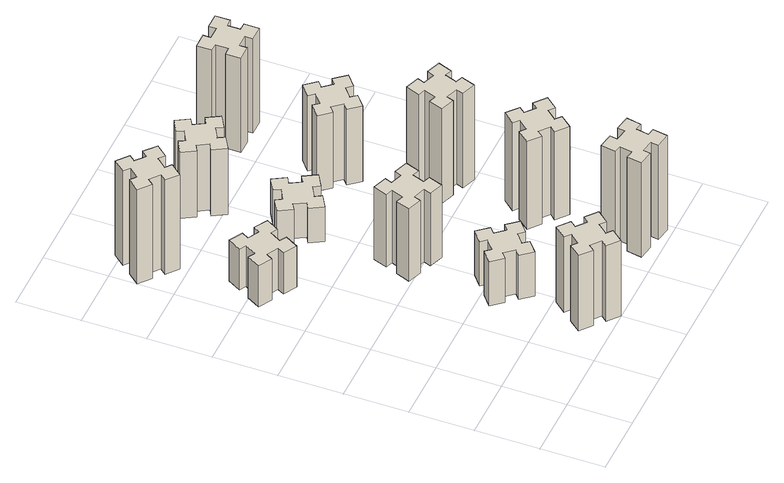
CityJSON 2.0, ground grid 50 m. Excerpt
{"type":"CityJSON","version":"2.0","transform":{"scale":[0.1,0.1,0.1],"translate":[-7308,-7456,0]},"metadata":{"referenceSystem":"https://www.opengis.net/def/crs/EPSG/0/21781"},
"CityObjects":{
"building1":{"type":"Building","attributes":{"class":"1000","function":"1000","usage":"1000","yearOfConstruction":2016,"roofType":"1000","measuredHeight":72,"storeysAboveGround":30,"storeysBelowGround":0},"geometry":[{"type":"Solid","lod":"1","boundaries":[[[[0,1,2,3,4,5,6,7,8,9,10,11,12,13,14,15,16,17,18,19]],[[17,16,20,21]],[[16,15,22,20]],[[15,14,23,22]],[[14,13,24,23]],[[13,12,25,24]],[[12,11,26,25]],[[11,10,27,26]],[[10,9,28,27]],[[9,8,29,28]],[[8,7,30,29]],[[7,6,31,30]],[[6,5,32,31]],[[5,4,33,32]],[[4,3,34,33]],[[3,2,35,34]],[[2,1,36,35]],[[1,0,37,36]],[[0,19,38,37]],[[19,18,39,38]],[[18,17,21,39]],[[24,25,26,27,28,29,30,31,32,33,34,35,36,37,38,39,21,20,22,23]]]]}]},
"building2":{"type":"Building","attributes":{"class":"1000","function":"1000","usage":"1000","yearOfConstruction":2016,"roofType":"1000","measuredHeight":39,"storeysAboveGround":30,"storeysBelowGround":0},"geometry":[{"type":"Solid","lod":"1","boundaries":[[[[40,41,42,43,44,45,46,47,48,49,50,51,52,53,54,55,56,57,58,59]],[[57,56,60,61]],[[56,55,62,60]],[[55,54,63,62]],[[54,53,64,63]],[[53,52,65,64]],[[52,51,66,65]],[[51,50,67,66]],[[50,49,68,67]],[[49,48,69,68]],[[48,47,70,69]],[[47,46,71,70]],[[46,45,72,71]],[[45,44,73,72]],[[44,43,74,73]],[[43,42,75,74]],[[42,41,76,75]],[[41,40,77,76]],[[40,59,78,77]],[[59,58,79,78]],[[58,57,61,79]],[[64,65,66,67,68,69,70,71,72,73,74,75,76,77,78,79,61,60,62,63]]]]}]},
"building3":{"type":"Building","attributes":{"class":"1000","function":"1000","usage":"1000","yearOfConstruction":2016,"roofType":"1000","measuredHeight":90,"storeysAboveGround":30,"storeysBelowGround":0},"geometry":[{"type":"Solid","lod":"1","boundaries":[[[[80,81,82,83,84,85,86,87,88,89,90,91,92,93,94,95,96,97,98,99]],[[97,96,100,101]],[[96,95,102,100]],[[95,94,103,102]],[[94,93,104,103]],[[93,92,105,104]],[[92,91,106,105]],[[91,90,107,106]],[[90,89,108,107]],[[89,88,109,108]],[[88,87,110,109]],[[87,86,111,110]],[[86,85,112,111]],[[85,84,113,112]],[[84,83,114,113]],[[83,82,115,114]],[[82,81,116,115]],[[81,80,117,116]],[[80,99,118,117]],[[99,98,119,118]],[[98,97,101,119]],[[104,105,106,107,108,109,110,111,112,113,114,115,116,117,118,119,101,100,102,103]]]]}]},
"building4":{"type":"Building","attributes":{"class":"1000","function":"1000","usage":"1000","yearOfConstruction":2016,"roofType":"1000","measuredHeight":42,"storeysAboveGround":30,"storeysBelowGround":0},"geometry":[{"type":"Solid","lod":"1","boundaries":[[[[120,121,122,123,124,125,126,127,128,129,130,131,132,133,134,135,136,137,138,139]],[[137,136,140,141]],[[136,135,142,140]],[[135,134,143,142]],[[134,133,144,143]],[[133,132,145,144]],[[132,131,146,145]],[[131,130,147,146]],[[130,129,148,147]],[[129,128,149,148]],[[128,127,150,149]],[[127,126,151,150]],[[126,125,152,151]],[[125,124,153,152]],[[124,123,154,153]],[[123,122,155,154]],[[122,121,156,155]],[[121,120,157,156]],[[120,139,158,157]],[[139,138,159,158]],[[138,137,141,159]],[[144,145,146,147,148,149,150,151,152,153,154,155,156,157,158,159,141,140,142,143]]]]}]},
"building5":{"type":"Building","attributes":{"class":"1000","function":"1000","usage":"1000","yearOfConstruction":2016,"roofType":"1000","measuredHeight":69,"storeysAboveGround":30,"storeysBelowGround":0},"geometry":[{"type":"Solid","lod":"1","boundaries":[[[[160,161,162,163,164,165,166,167,168,169,170,171,172,173,174,175,176,177,178,179]],[[177,176,180,181]],[[176,175,182,180]],[[175,174,183,182]],[[174,173,184,183]],[[173,172,185,184]],[[172,171,186,185]],[[171,170,187,186]],[[170,169,188,187]],[[169,168,189,188]],[[168,167,190,189]],[[167,166,191,190]],[[166,165,192,191]],[[165,164,193,192]],[[164,163,194,193]],[[163,162,195,194]],[[162,161,196,195]],[[161,160,197,196]],[[160,179,198,197]],[[179,178,199,198]],[[178,177,181,199]],[[184,185,186,187,188,189,190,191,192,193,194,195,196,197,198,199,181,180,182,183]]]]}]},
"building6":{"type":"Building","attributes":{"class":"1000","function":"1000","usage":"1000","yearOfConstruction":2016,"roofType":"1000","measuredHeight":33,"storeysAboveGround":30,"storeysBelowGround":0},"geometry":[{"type":"Solid","lod":"1","boundaries":[[[[200,201,202,203,204,205,206,207,208,209,210,211,212,213,214,215,216,217,218,219]],[[217,216,220,221]],[[216,215,222,220]],[[215,214,223,222]],[[214,213,224,223]],[[213,212,225,224]],[[212,211,226,225]],[[211,210,227,226]],[[210,209,228,227]],[[209,208,229,228]],[[208,207,230,229]],[[207,206,231,230]],[[206,205,232,231]],[[205,204,233,232]],[[204,203,234,233]],[[203,202,235,234]],[[202,201,236,235]],[[201,200,237,236]],[[200,219,238,237]],[[219,218,239,238]],[[218,217,221,239]],[[224,225,226,227,228,229,230,231,232,233,234,235,236,237,238,239,221,220,222,223]]]]}]},
"building7":{"type":"Building","attributes":{"class":"1000","function":"1000","usage":"1000","yearOfConstruction":2016,"roofType":"1000","measuredHeight":90,"storeysAboveGround":30,"storeysBelowGround":0},"geometry":[{"type":"Solid","lod":"1","boundaries":[[[[240,241,242,243,244,245,246,247,248,249,250,251,252,253,254,255,256,257,258,259]],[[257,256,260,261]],[[256,255,262,260]],[[255,254,263,262]],[[254,253,264,263]],[[253,252,265,264]],[[252,251,266,265]],[[251,250,267,266]],[[250,249,268,267]],[[249,248,269,268]],[[248,247,270,269]],[[247,246,271,270]],[[246,245,272,271]],[[245,244,273,272]],[[244,243,274,273]],[[243,242,275,274]],[[242,241,276,275]],[[241,240,277,276]],[[240,259,278,277]],[[259,258,279,278]],[[258,257,261,279]],[[264,265,266,267,268,269,270,271,272,273,274,275,276,277,278,279,261,260,262,263]]]]}]},
"building8":{"type":"Building","attributes":{"class":"1000","function":"1000","usage":"1000","yearOfConstruction":2016,"roofType":"1000","measuredHeight":63,"storeysAboveGround":30,"storeysBelowGround":0},"geometry":[{"type":"Solid","lod":"1","boundaries":[[[[280,281,282,283,284,285,286,287,288,289,290,291,292,293,294,295,296,297,298,299]],[[297,296,300,301]],[[296,295,302,300]],[[295,294,303,302]],[[294,293,304,303]],[[293,292,305,304]],[[292,291,306,305]],[[291,290,307,306]],[[290,289,308,307]],[[289,288,309,308]],[[288,287,310,309]],[[287,286,311,310]],[[286,285,312,311]],[[285,284,313,312]],[[284,283,314,313]],[[283,282,315,314]],[[282,281,316,315]],[[281,280,317,316]],[[280,299,318,317]],[[299,298,319,318]],[[298,297,301,319]],[[304,305,306,307,308,309,310,311,312,313,314,315,316,317,318,319,301,300,302,303]]]]}]},
"building9":{"type":"Building","attributes":{"class":"1000","function":"1000","usage":"1000","yearOfConstruction":2016,"roofType":"1000","measuredHeight":84,"storeysAboveGround":30,"storeysBelowGround":0},"geometry":[{"type":"Solid","lod":"1","boundaries":[[[[320,321,322,323,324,325,326,327,328,329,330,331,332,333,334,335,336,337,338,339]],[[337,336,340,341]],[[336,335,342,340]],[[335,334,343,342]],[[334,333,344,343]],[[333,332,345,344]],[[332,331,346,345]],[[331,330,347,346]],[[330,329,348,347]],[[329,328,349,348]],[[328,327,350,349]],[[327,326,351,350]],[[326,325,352,351]],[[325,324,353,352]],[[324,323,354,353]],[[323,322,355,354]],[[322,321,356,355]],[[321,320,357,356]],[[320,339,358,357]],[[339,338,359,358]],[[338,337,341,359]],[[344,345,346,347,348,349,350,351,352,353,354,355,356,357,358,359,341,340,342,343]]]]}]},
"building10":{"type":"Building","attributes":{"class":"1000","function":"1000","usage":"1000","yearOfConstruction":2016,"roofType":"1000","measuredHeight":90,"storeysAboveGround":30,"storeysBelowGround":0},"geometry":[{"type":"Solid","lod":"1","boundaries":[[[[360,361,362,363,364,365,366,367,368,369,370,371,372,373,374,375,376,377,378,379]],[[377,376,380,381]],[[376,375,382,380]],[[375,374,383,382]],[[374,373,384,383]],[[373,372,385,384]],[[372,371,386,385]],[[371,370,387,386]],[[370,369,388,387]],[[369,368,389,388]],[[368,367,390,389]],[[367,366,391,390]],[[366,365,392,391]],[[365,364,393,392]],[[364,363,394,393]],[[363,362,395,394]],[[362,361,396,395]],[[361,360,397,396]],[[360,379,398,397]],[[379,378,399,398]],[[378,377,381,399]],[[384,385,386,387,388,389,390,391,392,393,394,395,396,397,398,399,381,380,382,383]]]]}]},
"building11":{"type":"Building","attributes":{"class":"1000","function":"1000","usage":"1000","yearOfConstruction":2016,"roofType":"1000","measuredHeight":72,"storeysAboveGround":30,"storeysBelowGround":0},"geometry":[{"type":"Solid","lod":"1","boundaries":[[[[400,401,402,403,404,405,406,407,408,409,410,411,412,413,414,415,416,417,418,419]],[[417,416,420,421]],[[416,415,422,420]],[[415,414,423,422]],[[414,413,424,423]],[[413,412,425,424]],[[412,411,426,425]],[[411,410,427,426]],[[410,409,428,427]],[[409,408,429,428]],[[408,407,430,429]],[[407,406,431,430]],[[406,405,432,431]],[[405,404,433,432]],[[404,403,434,433]],[[403,402,435,434]],[[402,401,436,435]],[[401,400,437,436]],[[400,419,438,437]],[[419,418,439,438]],[[418,417,421,439]],[[424,425,426,427,428,429,430,431,432,433,434,435,436,437,438,439,421,420,422,423]]]]}]},
"building12":{"type":"Building","attributes":{"class":"1000","function":"1000","usage":"1000","yearOfConstruction":2016,"roofType":"1000","measuredHeight":90,"storeysAboveGround":30,"storeysBelowGround":0},"geometry":[{"type":"Solid","lod":"1","boundaries":[[[[440,441,442,443,444,445,446,447,448,449,450,451,452,453,454,455,456,457,458,459]],[[457,456,460,461]],[[456,455,462,460]],[[455,454,463,462]],[[454,453,464,463]],[[453,452,465,464]],[[452,451,466,465]],[[451,450,467,466]],[[450,449,468,467]],[[449,448,469,468]],[[448,447,470,469]],[[447,446,471,470]],[[446,445,472,471]],[[445,444,473,472]],[[444,443,474,473]],[[443,442,475,474]],[[442,441,476,475]],[[441,440,477,476]],[[440,459,478,477]],[[459,458,479,478]],[[458,457,461,479]],[[464,465,466,467,468,469,470,471,472,473,474,475,476,477,478,479,461,460,462,463]]]]}]}
},
"vertices":[
[876,193,0],[953,129,0],[914,83,0],[1006,6,0],[1083,98,0],[1037,136,0],[1102,213,0],[1148,174,0],[1225,266,0],[1133,343,0],[1094,297,0],[1018,362,0],[1056,408,0],[964,485,0],[887,393,0],[933,354,0],[869,278,0],[823,316,0],[746,224,0],[838,147,0],[869,278,720],[823,316,720],[933,354,720],[887,393,720],[964,485,720],[1056,408,720],[1018,362,720],[1094,297,720],[1133,343,720],[1225,266,720],[1148,174,720],[1102,213,720],[1037,136,720],[1083,98,720],[1006,6,720],[914,83,720],[953,129,720],[876,193,720],[838,147,720],[746,224,720],
[416,2367,0],[466,2454,0],[518,2424,0],[578,2528,0],[474,2588,0],[444,2536,0],[357,2586,0],[387,2638,0],[283,2698,0],[223,2594,0],[275,2564,0],[225,2477,0],[173,2507,0],[113,2403,0],[217,2343,0],[247,2395,0],[334,2345,0],[304,2293,0],[408,2233,0],[468,2337,0],[334,2345,390],[304,2293,390],[247,2395,390],[217,2343,390],[113,2403,390],[173,2507,390],[225,2477,390],[275,2564,390],[223,2594,390],[283,2698,390],[387,2638,390],[357,2586,390],[444,2536,390],[474,2588,390],[578,2528,390],[518,2424,390],[466,2454,390],[416,2367,390],[468,2337,390],[408,2233,390],
[136,3253,0],[213,3189,0],[174,3143,0],[266,3066,0],[343,3158,0],[297,3196,0],[362,3273,0],[408,3234,0],[485,3326,0],[393,3403,0],[354,3357,0],[278,3422,0],[316,3468,0],[224,3545,0],[147,3453,0],[193,3414,0],[129,3338,0],[83,3376,0],[6,3284,0],[98,3207,0],[129,3338,900],[83,3376,900],[193,3414,900],[147,3453,900],[224,3545,900],[316,3468,900],[278,3422,900],[354,3357,900],[393,3403,900],[485,3326,900],[408,3234,900],[362,3273,900],[297,3196,900],[343,3158,900],[266,3066,900],[174,3143,900],[213,3189,900],[136,3253,900],[98,3207,900],[6,3284,900],
[953,1002,0],[876,937,0],[838,983,0],[746,906,0],[823,814,0],[869,853,0],[933,776,0],[887,738,0],[964,646,0],[1056,723,0],[1018,769,0],[1094,833,0],[1133,787,0],[1225,864,0],[1148,956,0],[1102,918,0],[1037,994,0],[1083,1033,0],[1006,1125,0],[914,1048,0],[1037,994,420],[1083,1033,420],[1102,918,420],[1148,956,420],[1225,864,420],[1133,787,420],[1094,833,420],[1018,769,420],[1056,723,420],[964,646,420],[887,738,420],[933,776,420],[869,853,420],[823,814,420],[746,906,420],[838,983,420],[876,937,420],[953,1002,420],[914,1048,420],[1006,1125,420],
[1072,1541,0],[1106,1635,0],[1162,1614,0],[1203,1727,0],[1090,1768,0],[1070,1712,0],[976,1746,0],[997,1802,0],[884,1843,0],[843,1730,0],[899,1710,0],[865,1616,0],[809,1637,0],[767,1524,0],[880,1483,0],[901,1539,0],[995,1505,0],[974,1449,0],[1087,1407,0],[1128,1520,0],[995,1505,690],[974,1449,690],[901,1539,690],[880,1483,690],[767,1524,690],[809,1637,690],[865,1616,690],[899,1710,690],[843,1730,690],[884,1843,690],[997,1802,690],[976,1746,690],[1070,1712,690],[1090,1768,690],[1203,1727,690],[1162,1614,690],[1106,1635,690],[1072,1541,690],[1128,1520,690],[1087,1407,690],
[865,2454,0],[915,2367,0],[863,2337,0],[923,2233,0],[1027,2293,0],[997,2345,0],[1084,2395,0],[1114,2343,0],[1218,2403,0],[1158,2507,0],[1106,2477,0],[1056,2564,0],[1108,2594,0],[1048,2698,0],[944,2638,0],[974,2586,0],[887,2536,0],[857,2588,0],[753,2528,0],[813,2424,0],[887,2536,330],[857,2588,330],[974,2586,330],[944,2638,330],[1048,2698,330],[1108,2594,330],[1056,2564,330],[1106,2477,330],[1158,2507,330],[1218,2403,330],[1114,2343,330],[1084,2395,330],[997,2345,330],[1027,2293,330],[923,2233,330],[863,2337,330],[915,2367,330],[865,2454,330],[813,2424,330],[753,2528,330],
[1894,345,0],[1795,362,0],[1806,421,0],[1687,442,0],[1667,324,0],[1726,314,0],[1708,215,0],[1649,226,0],[1628,107,0],[1747,87,0],[1757,146,0],[1855,128,0],[1845,69,0],[1963,48,0],[1984,167,0],[1925,177,0],[1942,275,0],[2001,265,0],[2022,383,0],[1904,404,0],[1942,275,900],[2001,265,900],[1925,177,900],[1984,167,900],[1963,48,900],[1845,69,900],[1855,128,900],[1757,146,900],[1747,87,900],[1628,107,900],[1649,226,900],[1708,215,900],[1726,314,900],[1667,324,900],[1687,442,900],[1806,421,900],[1795,362,900],[1894,345,900],[1904,404,900],[2022,383,900],
[1106,3217,0],[1056,3304,0],[1108,3334,0],[1048,3438,0],[944,3378,0],[974,3326,0],[887,3276,0],[857,3328,0],[753,3268,0],[813,3164,0],[865,3194,0],[915,3107,0],[863,3077,0],[923,2973,0],[1027,3033,0],[997,3085,0],[1084,3135,0],[1114,3083,0],[1218,3143,0],[1158,3247,0],[1084,3135,630],[1114,3083,630],[997,3085,630],[1027,3033,630],[923,2973,630],[863,3077,630],[915,3107,630],[865,3194,630],[813,3164,630],[753,3268,630],[857,3328,630],[887,3276,630],[974,3326,630],[944,3378,630],[1048,3438,630],[1108,3334,630],[1056,3304,630],[1106,3217,630],[1158,3247,630],[1218,3143,630],
[1877,876,0],[1942,953,0],[1988,914,0],[2065,1006,0],[1973,1083,0],[1934,1037,0],[1858,1102,0],[1896,1148,0],[1804,1225,0],[1727,1133,0],[1773,1094,0],[1709,1018,0],[1663,1056,0],[1586,964,0],[1678,887,0],[1716,933,0],[1793,869,0],[1754,823,0],[1846,746,0],[1923,838,0],[1793,869,840],[1754,823,840],[1716,933,840],[1678,887,840],[1586,964,840],[1663,1056,840],[1709,1018,840],[1773,1094,840],[1727,1133,840],[1804,1225,840],[1896,1148,840],[1858,1102,840],[1934,1037,840],[1973,1083,840],[2065,1006,840],[1988,914,840],[1942,953,840],[1877,876,840],[1923,838,840],[1846,746,840],
[1910,1812,0],[1816,1846,0],[1837,1902,0],[1724,1943,0],[1683,1830,0],[1739,1810,0],[1705,1716,0],[1649,1737,0],[1607,1624,0],[1720,1583,0],[1741,1639,0],[1835,1605,0],[1814,1549,0],[1927,1507,0],[1968,1620,0],[1912,1641,0],[1946,1735,0],[2002,1714,0],[2043,1827,0],[1930,1868,0],[1946,1735,900],[2002,1714,900],[1912,1641,900],[1968,1620,900],[1927,1507,900],[1814,1549,900],[1835,1605,900],[1741,1639,900],[1720,1583,900],[1607,1624,900],[1649,1737,900],[1705,1716,900],[1739,1810,900],[1683,1830,900],[1724,1943,900],[1837,1902,900],[1816,1846,900],[1910,1812,900],[1930,1868,900],[2043,1827,900],
[1509,2433,0],[1573,2356,0],[1527,2318,0],[1604,2226,0],[1696,2303,0],[1658,2349,0],[1734,2413,0],[1773,2367,0],[1865,2444,0],[1788,2536,0],[1742,2498,0],[1677,2574,0],[1723,2613,0],[1646,2705,0],[1554,2628,0],[1593,2582,0],[1516,2517,0],[1478,2563,0],[1386,2486,0],[1463,2394,0],[1516,2517,720],[1478,2563,720],[1593,2582,720],[1554,2628,720],[1646,2705,720],[1723,2613,720],[1677,2574,720],[1742,2498,720],[1788,2536,720],[1865,2444,720],[1773,2367,720],[1734,2413,720],[1658,2349,720],[1696,2303,720],[1604,2226,720],[1527,2318,720],[1573,2356,720],[1509,2433,720],[1463,2394,720],[1386,2486,720],
[1675,3195,0],[1775,3195,0],[1775,3135,0],[1895,3135,0],[1895,3255,0],[1835,3255,0],[1835,3355,0],[1895,3355,0],[1895,3475,0],[1775,3475,0],[1775,3415,0],[1675,3415,0],[1675,3475,0],[1555,3475,0],[1555,3355,0],[1615,3355,0],[1615,3255,0],[1555,3255,0],[1555,3135,0],[1675,3135,0],[1615,3255,900],[1555,3255,900],[1615,3355,900],[1555,3355,900],[1555,3475,900],[1675,3475,900],[1675,3415,900],[1775,3415,900],[1775,3475,900],[1895,3475,900],[1895,3355,900],[1835,3355,900],[1835,3255,900],[1895,3255,900],[1895,3135,900],[1775,3135,900],[1775,3195,900],[1675,3195,900],[1675,3135,900],[1555,3135,900]
]}
